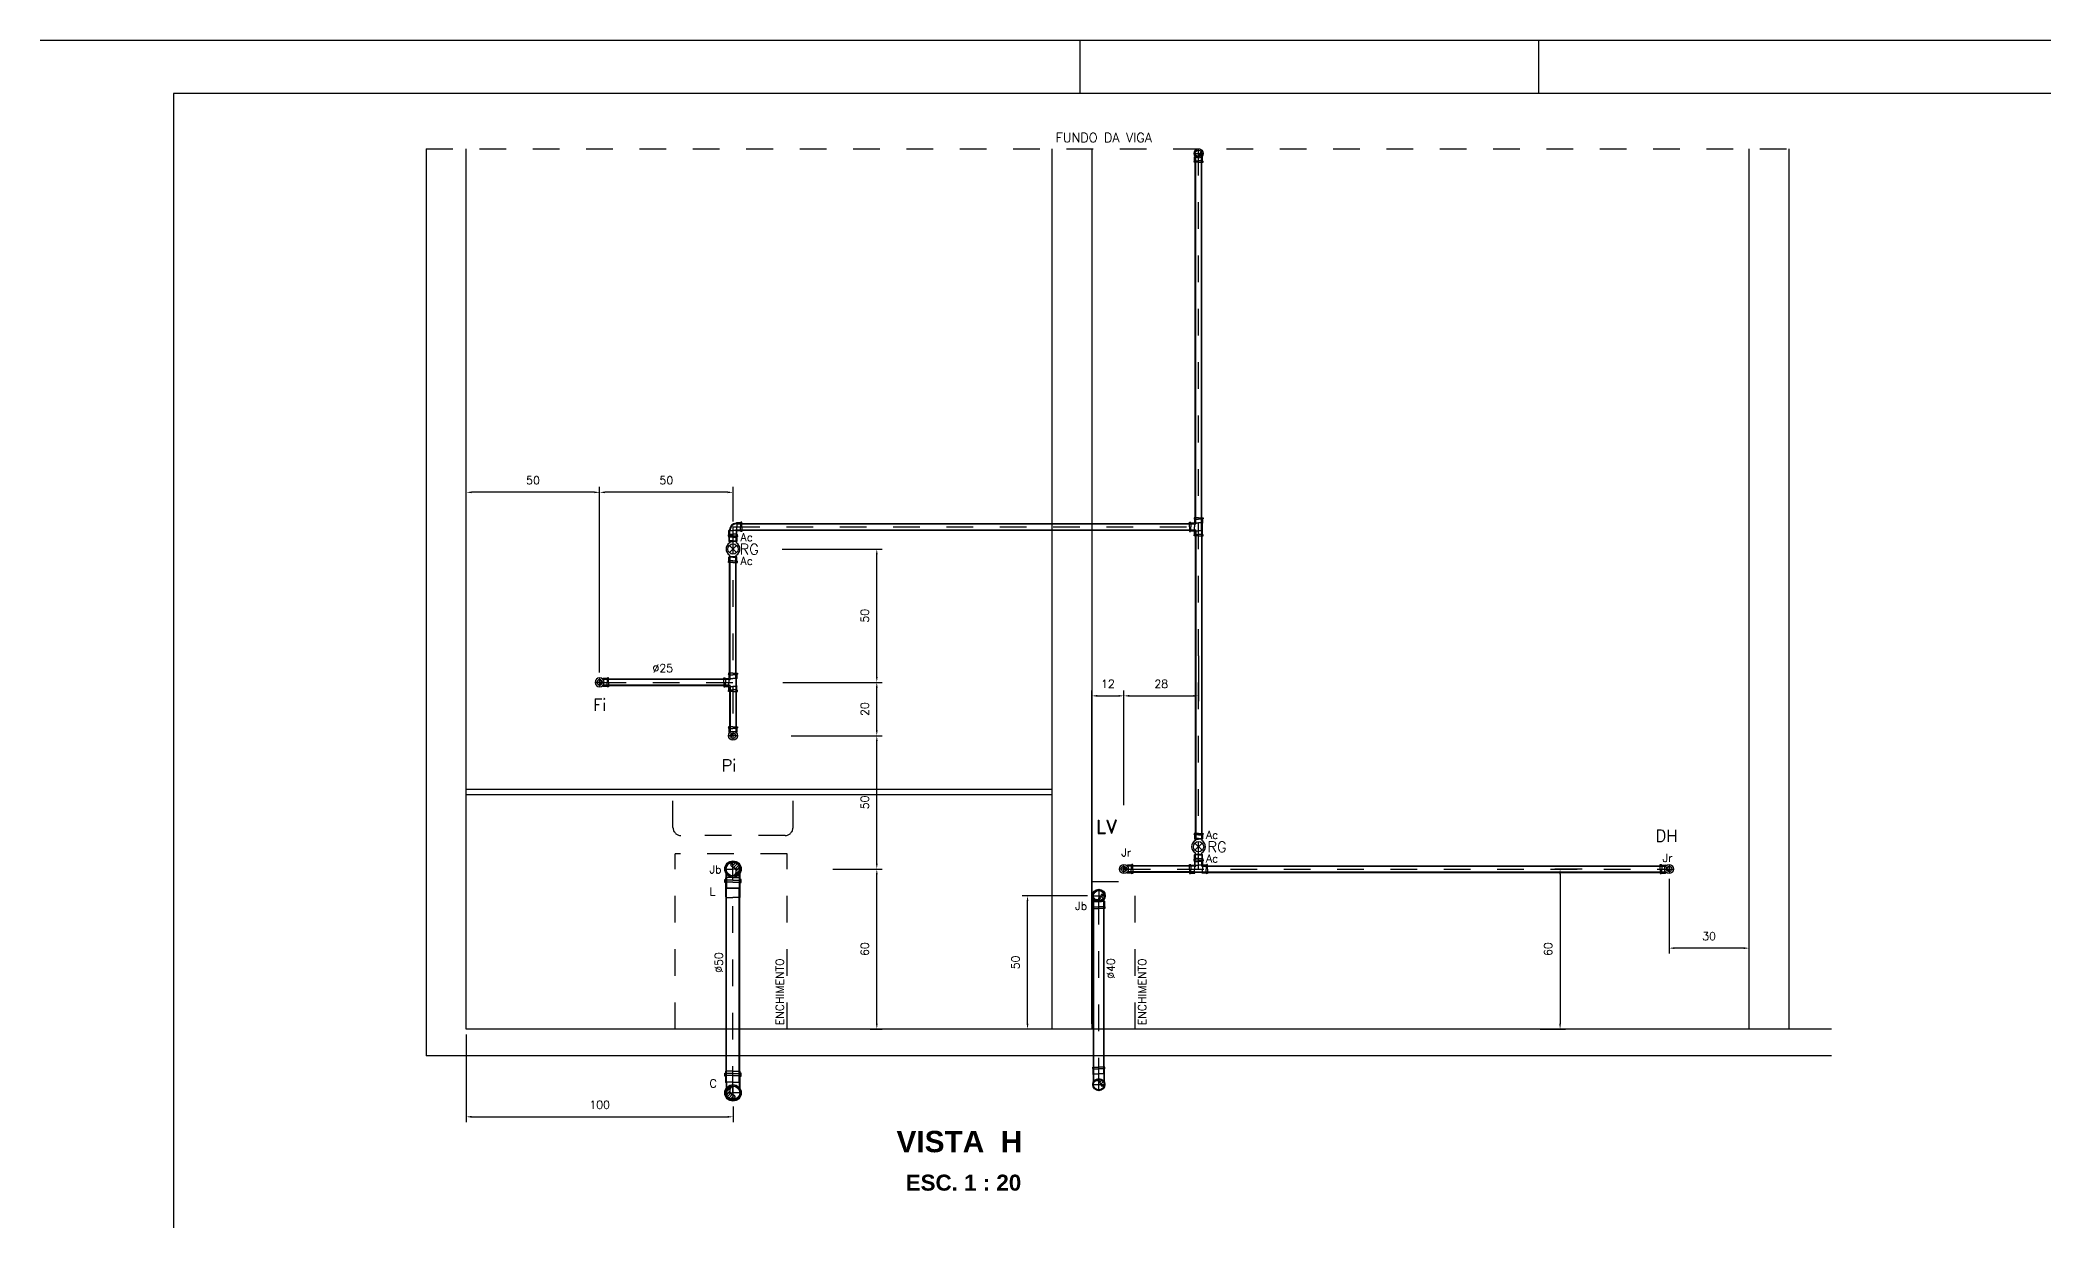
# Model space of a CAD drawing. Header units: millimetres. Extents: x -2485 to 3289, y -257 to 1952.
# Drawn here: x 33.24 to 40.75, y 22.59 to 27.02 of the extents above; entities that cross this region are included whole.
import ezdxf
from ezdxf.enums import TextEntityAlignment as Align

# ---------------------------------------------------------------- set-up
doc = ezdxf.new("R2010")
doc.units = ezdxf.units.MM
doc.header["$LTSCALE"] = 0.3
for name, pattern in [('CONTINUO', [0]), ('HID', [0.37, 0.07, -0.1, 0.03, -0.1, 0.07]), ('HIDDEN2', [0.1875, 0.125, -0.0625]), ('T-5CM', [0.1, 0.05, -0.05])]:
    doc.linetypes.add(name, pattern=pattern)
for name, color, linetype in [('AF', 4, 'Continuous'), ('detalhes esgoto', 1, 'HID'), ('PAREDE', 7, 'CONTINUO'), ('PROJEÇÃO', 11, 'HIDDEN2'), ('SAN', 11, 'Continuous'), ('TEX', 11, 'Continuous'), ('TEXTO', 3, 'Continuous'), ('TUB', 1, 'Continuous'), ('VISTAS', 1, 'Continuous')]:
    doc.layers.add(name, color=color, linetype=linetype)
doc.styles.add('ROMAND', font='romand')
doc.styles.add('ROMANS', font='romans.shx', dxfattribs={"height": 0.03})
doc.styles.add('SANSSERIFBOLD', font='sasb____.pfb')
doc.dimstyles.new('20', dxfattribs={"dimtxt": 0.03, "dimasz": 0.02, "dimexe": 0.02, "dimexo": 0.02, "dimgap": 0.03, "dimtad": 1, "dimdec": 3, "dimlfac": 100, "dimdsep": 46, "dimtxsty": 'ROMANS', "dimcen": 0.02, "dimclrd": 11, "dimclre": 11, "dimclrt": 3, "dimadec": 0, "dimazin": 0, "dimtfac": 3.333333, "dimtdec": 3, "dimtix": 1, "dimtmove": 2, "dimatfit": 3, "dimfxl": 0, "dimtolj": 1, "dimarcsym": 0})

# ---------------------------------------------------------------- blocks, each defined once
blk = doc.blocks.new('J90E50CBT')
at = {"layer": 'TUB'}
for p, q in [((0.0309, 0), (-0.031, 0)), ((0, 0.0309), (0, 0)), ((0, -0.031), (0, 0))]:
    blk.add_line(p, q, dxfattribs=at)
at = {"layer": 'TUB', "color": 7}
for p, q in [((-0.0247, 0), (-0.0253, 0.0006)), ((-0.0141, 0), (-0.0235, 0.0094)), ((-0.0067, 0.0032), (-0.0196, 0.0161)), ((-0.0019, 0.009), (-0.014, 0.0211)), ((0, 0.0177), (-0.0067, 0.0244)), ((0.0055, 0.0122), (0, 0.0177)), ((0.0252, 0.0031), (0.0031, 0.0252)), ((-0.016, -0.0087), (-0.0247, 0)), ((-0.0093, -0.0048), (-0.0141, 0))]:
    blk.add_line(p, q, dxfattribs=at)
at = {"layer": 'TUB', "color": 4}
for p, q in [((0.0178, 0.0253), (0.0695, 0.0253)), ((0.0287, 0.0253), (0.0178, 0.0253)), ((0.0198, 0.0237), (0.072, 0.0237)), ((0.0294, 0.0237), (0.0198, 0.0237)), ((0.0178, -0.0254), (0.0695, -0.0254)), ((0.0287, -0.0254), (0.0178, -0.0254)), ((0.0198, -0.0238), (0.072, -0.0238)), ((0.0294, -0.0238), (0.0198, -0.0238))]:
    blk.add_line(p, q, dxfattribs=at)
at = {"layer": 'TUB', "color": 3}
for p, q in [((0.072, 0.0243), (0.0695, 0.0253)), ((0.072, 0.0243), (0.072, 0.0237)), ((0.072, -0.0243), (0.0695, -0.0254)), ((0.072, -0.0243), (0.072, -0.0238))]:
    blk.add_line(p, q, dxfattribs=at)
at = {"layer": 'TUB', "color": 3, "linetype": 'Continuous'}
for q in [(0.072, 0.0237), (0.072, -0.0238)]:
    blk.add_line((0.072, 0), q, dxfattribs=at)
at = {"layer": 'TUB', "color": 4}
for radius in [0.0309, 0.027, 0.0254]:
    blk.add_circle((0, 0), radius, dxfattribs=at)
for centre, radius, start, end in [((0.0081, -0.0041), 0.0165, 350.37691, 165.49796), ((-0.0166, 0), 0.00874, 180, 270), ((-0.0166, 0), 0.00874, 270, 0)]:
    blk.add_arc(centre, radius, start, end, dxfattribs=at)
blk = doc.blocks.new('l50')
at = {"layer": 'TUB', "color": 4}
for p, q in [((-0.035, 0.02595), (-0.031875, 0.02695)), ((0.0229, 0.02535), (-0.035, 0.02535)), ((-0.031875, 0.02695), (0.0213, 0.02695)), ((0.0213, 0.02695), (0.0213, 0.03095)), ((0.0213, 0.03095), (0.0325, 0.03095)), ((0.0229, 0.02535), (0.0229, 0.02935)), ((0.0229, 0.02935), (0.0309, 0.02935)), ((0.0309, 0.02935), (0.0309, 0.02535)), ((0.0309, 0.02535), (0.04, 0.02535)), ((0.0325, 0.03095), (0.0325, 0.02695)), ((0.0325, 0.02695), (0.04, 0.02695)), ((0.0229, -0.02535), (-0.035, -0.02535)), ((-0.035, -0.02595), (-0.031875, -0.02695)), ((-0.031875, -0.02695), (0.0213, -0.02695)), ((0.0213, -0.02695), (0.0213, -0.03095)), ((0.0213, -0.03095), (0.0325, -0.03095)), ((0.0229, -0.02535), (0.0229, -0.02935)), ((0.0229, -0.02935), (0.0309, -0.02935)), ((0.0309, -0.02535), (0.04, -0.02535)), ((0.0309, -0.02935), (0.0309, -0.02535)), ((0.0325, -0.02695), (0.04, -0.02695)), ((0.0325, -0.03095), (0.0325, -0.02695))]:
    blk.add_line(p, q, dxfattribs=at)
at = {"layer": 'TUB', "color": 3}
for p, q in [((-0.035, 0.02595), (-0.035, 0)), ((-0.035, -0.02595), (-0.035, 0)), ((0, 0.02535), (0, 0)), ((0, -0.02535), (0, 0)), ((0.0229, 0), (0.0229, 0.02535)), ((0.0229, 0), (0.0229, -0.02535)), ((0.0309, 0), (0.0309, 0.02535)), ((0.0309, 0), (0.0309, -0.02535)), ((0.04, 0), (0.04, 0.02695)), ((0.04, 0), (0.04, -0.02695))]:
    blk.add_line(p, q, dxfattribs=at)
blk = doc.blocks.new('50')
at = {"layer": 'TEX', "color": 9, "style": 'ROMANS'}
blk.add_text('%%c50', height=0.03, dxfattribs=at).set_placement((0, 0))
blk = doc.blocks.new('*D186')
at = {"layer": 'TEX', "color": 11, "lineweight": -2}
for p, q in [((36.3772, 23.9115), (36.3973, 23.9115)), ((36.3773, 23.3315), (36.3773, 23.8915)), ((36.3519, 23.3115), (36.3973, 23.3115))]:
    blk.add_line(p, q, dxfattribs=at)
at = {"layer": 'TEX', "color": 11}
for points in [[(36.374, 23.8915), (36.3806, 23.8915), (36.3773, 23.9115)], [(36.374, 23.3315), (36.3806, 23.3315), (36.3773, 23.3115)]]:
    blk.add_solid(points, dxfattribs=at)
at = {"layer": 'TEX', "color": 3, "insert": (36.3323, 23.6115), "char_height": 0.03, "attachment_point": 5, "rotation": 90, "style": 'ROMANS'}
blk.add_mtext('\\A1;60', dxfattribs=at)
blk = doc.blocks.new('jr25-20')
at = {"layer": 'AF', "color": 1}
for p, q in [((0.017, 0), (-0.017, 0)), ((0, -0.017), (0, 0.017))]:
    blk.add_line(p, q, dxfattribs=at)
at = {"layer": 'AF', "color": 7}
for p, q in [((-0.0028, 0.0057), (0, 0.0085)), ((0, 0.0085), (0.0014, 0.0099)), ((0.0006, 0.0039), (0.0051, 0.0085)), ((0.0042, 0.0025), (0.0078, 0.0061)), ((0.0064, -0.0004), (0.0072, 0.0004)), ((0.0072, 0.0004), (0.0094, 0.0026)), ((0.0066, -0.0053), (0.0098, -0.0021))]:
    blk.add_line(p, q, dxfattribs=at)
at = {"layer": 'AF', "color": 3}
for p, q in [((0.0114, 0.0133), (0.0132, 0.015)), ((0.0142, 0.0108), (0.0131, 0.0108)), ((0.0277, 0.015), (0.0132, 0.015)), ((0.0142, 0.0125), (0.0142, 0.0108)), ((0.0142, 0.0125), (0.0332, 0.0125)), ((0.0277, 0.015), (0.0297, 0.017)), ((0.0277, 0.0125), (0.0277, 0)), ((0.0277, -0.0125), (0.0277, 0)), ((0.0332, 0.017), (0.0297, 0.017)), ((0.0332, 0.0125), (0.0332, 0.017)), ((0.0332, 0), (0.0332, 0.0125)), ((0.0332, 0), (0.0332, -0.0125)), ((0.0114, -0.0133), (0.0106, -0.0133)), ((0.0114, -0.0133), (0.0132, -0.015)), ((0.0142, -0.0108), (0.0131, -0.0108)), ((0.0277, -0.015), (0.0132, -0.015)), ((0.0142, -0.0125), (0.0142, -0.0108)), ((0.0142, -0.0125), (0.0332, -0.0125)), ((0.0277, -0.015), (0.0297, -0.017)), ((0.0332, -0.017), (0.0297, -0.017)), ((0.0332, -0.0125), (0.0332, -0.017))]:
    blk.add_line(p, q, dxfattribs=at)
for radius in [0.017, 0.01]:
    blk.add_circle((0, 0), radius, dxfattribs=at)
at = {"layer": 'AF', "color": 7}
for centre, radius, start, end in [((0, 0.007), 0.00302, 90, 270), ((-0.0001, -0.0031), 0.00709, 294.0244, 88.86229)]:
    blk.add_arc(centre, radius, start, end, dxfattribs=at)
blk = doc.blocks.new('A$C7CD673E2')
at = {"layer": 'TUB', "color": 4}
for p, q in [((0.02, 0.0563), (0, 0.0563)), ((0.02, 0.0056), (0, 0.0056)), ((0.0206, 0.0547), (0.0021, 0.0547)), ((0.0206, 0.0072), (0.0021, 0.0072)), ((0.02, 0.0563), (0.0216, 0.0579)), ((0.02, 0.0056), (0.0216, 0.004)), ((0.0206, 0.0547), (0.0222, 0.0563)), ((0.0206, 0.0072), (0.0222, 0.0056)), ((0.0216, 0.0579), (0.0455, 0.0579)), ((0.0216, 0.004), (0.0455, 0.004)), ((0.0222, 0.0563), (0.0471, 0.0563)), ((0.0222, 0.0056), (0.0471, 0.0056)), ((0.0455, 0.0619), (0.0567, 0.0619)), ((0.0455, 0.0579), (0.0455, 0.0619)), ((0.0455, 0.004), (0.0455, 0)), ((0.0471, 0.0603), (0.0551, 0.0603)), ((0.0471, 0.0563), (0.0471, 0.0603)), ((0.0471, 0.0056), (0.0471, 0.0016)), ((0.0471, 0.0016), (0.0551, 0.0016)), ((0.0551, 0.0603), (0.0551, 0.0563)), ((0.0551, 0.0563), (0.0642, 0.0563)), ((0.0551, 0.0016), (0.0551, 0.0056)), ((0.0551, 0.0056), (0.0642, 0.0056)), ((0.0567, 0.0619), (0.0567, 0.0579)), ((0.0567, 0.0579), (0.0642, 0.0579)), ((0.0567, 0.004), (0.0642, 0.004)), ((0.0567, 0), (0.0567, 0.004)), ((0.0455, 0), (0.0567, 0))]:
    blk.add_line(p, q, dxfattribs=at)
at = {"layer": 'TUB', "color": 3}
for p, q in [((0.0222, 0.0309), (0.0222, 0.0563)), ((0.0222, 0.0309), (0.0222, 0.0056)), ((0.0471, 0.0309), (0.0471, 0.0563)), ((0.0471, 0.0309), (0.0471, 0.0056)), ((0.0551, 0.0309), (0.0551, 0.0563)), ((0.0551, 0.0309), (0.0551, 0.0056)), ((0.0642, 0.0309), (0.0642, 0.0579)), ((0.0642, 0.0309), (0.0642, 0.004))]:
    blk.add_line(p, q, dxfattribs=at)
blk = doc.blocks.new('j90e40cb-t')
at = {"layer": 'TUB', "color": 1, "linetype": 'Continuous'}
for p, q in [((-0.0227, 0), (0.0227, 0)), ((0, -0.0227), (0, 0.0227))]:
    blk.add_line(p, q, dxfattribs=at)
at = {"layer": 'TUB', "color": 7}
for p, q in [((-0.0057, 0.0111), (0.003, 0.0198)), ((0.0011, 0.0074), (0.0107, 0.0169)), ((0.0088, 0.0044), (0.0162, 0.0118)), ((0.0133, -0.0017), (0.0195, 0.0045)), ((0.0133, -0.0123), (0.0188, -0.0068))]:
    blk.add_line(p, q, dxfattribs=at)
at = {"layer": 'TUB', "color": 4}
for p, q in [((0.02, 0.0206), (0.0127, 0.0206)), ((0.02, 0.0194), (0.0145, 0.0194)), ((0.02, 0.0206), (0.0208, 0.0212)), ((0.022, 0.0194), (0.02, 0.0194)), ((0.0208, 0.0212), (0.041, 0.0212)), ((0.022, 0.02), (0.022, 0.0194)), ((0.022, 0.02), (0.048, 0.02)), ((0.041, 0.0212), (0.0418, 0.0224)), ((0.0418, 0.0224), (0.048, 0.0224)), ((0.02, -0.0206), (0.0127, -0.0206)), ((0.02, -0.0194), (0.0145, -0.0194)), ((0.022, -0.0194), (0.02, -0.0194)), ((0.02, -0.0206), (0.0208, -0.0212)), ((0.0208, -0.0212), (0.041, -0.0212)), ((0.022, -0.02), (0.022, -0.0194)), ((0.022, -0.02), (0.048, -0.02)), ((0.041, -0.0212), (0.0418, -0.0224)), ((0.0418, -0.0224), (0.048, -0.0224))]:
    blk.add_line(p, q, dxfattribs=at)
at = {"layer": 'TUB', "color": 3}
for p, q in [((0.022, 0.0194), (0.022, 0.0101)), ((0.041, 0.02), (0.041, 0)), ((0.041, -0.02), (0.041, 0)), ((0.048, 0.0224), (0.048, 0)), ((0.048, -0.0224), (0.048, 0)), ((0.022, -0.0194), (0.022, -0.0101))]:
    blk.add_line(p, q, dxfattribs=at)
at = {"layer": 'TUB', "color": 4}
for radius in [0.0242, 0.0227, 0.02]:
    blk.add_circle((0, 0), radius, dxfattribs=at)
for centre, radius, start, end in [((0, 0.0137), 0.0063, 90, 270), ((0, -0.0069), 0.0143, 311.81503, 90.10957)]:
    blk.add_arc(centre, radius, start, end, dxfattribs=at)
blk = doc.blocks.new('ADC25')
at = {"layer": 'AF', "color": 3}
for p, q in [((0.0011, 0.015), (0, 0.0139)), ((0, 0.0139), (0, 0)), ((0.0022, 0.0125), (0, 0.0104)), ((0, -0.0139), (0, 0)), ((0.0156, 0.015), (0.0011, 0.015)), ((0.0022, 0.0125), (0.0212, 0.0125)), ((0.0022, 0), (0.0022, 0.0125)), ((0.0156, 0.015), (0.0177, 0.017)), ((0.0156, 0), (0.0156, 0.0125)), ((0.0212, 0.017), (0.0177, 0.017)), ((0.0212, 0.0125), (0.0212, 0.017)), ((0.0212, 0), (0.0212, 0.0125)), ((0.0212, 0), (0.0212, -0.0125)), ((0.0022, -0.0125), (0, -0.0103)), ((0.0011, -0.015), (0, -0.0139)), ((0.0156, -0.015), (0.0011, -0.015)), ((0.0022, 0), (0.0022, -0.0125)), ((0.0022, -0.0125), (0.0212, -0.0125)), ((0.0156, 0), (0.0156, -0.0125)), ((0.0156, -0.015), (0.0177, -0.017)), ((0.0212, -0.017), (0.0177, -0.017)), ((0.0212, -0.0125), (0.0212, -0.017))]:
    blk.add_line(p, q, dxfattribs=at)
blk = doc.blocks.new('RG-25')
at = {"layer": 'AF', "color": 4}
for p, q in [((-0.0288, 0.0109), (-0.0277, 0.0109)), ((-0.0288, 0), (-0.0288, 0.0109)), ((-0.0288, 0), (-0.0288, -0.0109)), ((-0.0277, 0.0119), (-0.0277, 0.0109)), ((-0.0277, 0.0119), (-0.0231, 0.0119)), ((0.0136, -0.0136), (-0.0136, 0.0136)), ((-0.0136, -0.0136), (0.0136, 0.0136)), ((0.0277, 0.0119), (0.0231, 0.0119)), ((0.0277, 0.0119), (0.0277, 0.0109)), ((0.0289, 0.0109), (0.0277, 0.0109)), ((0.0289, 0), (0.0289, 0.0109)), ((0.0289, 0), (0.0289, -0.0109)), ((-0.0288, -0.0109), (-0.0277, -0.0109)), ((-0.0277, -0.0119), (-0.0277, -0.0109)), ((-0.0277, -0.0119), (-0.0231, -0.0119)), ((0.0277, -0.0119), (0.0231, -0.0119)), ((0.0289, -0.0109), (0.0277, -0.0109)), ((0.0277, -0.0119), (0.0277, -0.0109))]:
    blk.add_line(p, q, dxfattribs=at)
blk.add_circle((0, 0), 0.0192, dxfattribs=at)
for start, end in [(90, 152.77607), (27.22393, 90), (207.22393, 270), (270, 332.77607)]:
    blk.add_arc((0, 0), 0.026, start, end, dxfattribs=at)
blk = doc.blocks.new('j90a25')
at = {"layer": 'AF', "color": 3}
for p, q in [((0.0114, 0.0133), (0.0132, 0.015)), ((0.0142, 0.0108), (0.0125, 0.0108)), ((0.0277, 0.015), (0.0132, 0.015)), ((0.0142, 0.0125), (0.0332, 0.0125)), ((0.0142, 0.0125), (0.0142, 0.0108)), ((0.0142, 0.0108), (0.0142, 0)), ((0.0142, -0.0108), (0.0142, 0)), ((0.0277, 0.015), (0.0297, 0.017)), ((0.0277, 0.0125), (0.0277, 0)), ((0.0277, -0.0125), (0.0277, 0)), ((0.0332, 0.017), (0.0297, 0.017)), ((0.0332, 0.0125), (0.0332, 0.017)), ((0.0332, 0), (0.0332, 0.0125)), ((0.0332, 0), (0.0332, -0.0125)), ((-0.015, -0.0277), (-0.017, -0.0297)), ((-0.017, -0.0332), (-0.017, -0.0297)), ((-0.0125, -0.0332), (-0.017, -0.0332)), ((-0.0133, -0.0114), (-0.015, -0.0132)), ((-0.015, -0.0277), (-0.015, -0.0132)), ((-0.0125, -0.0142), (-0.0125, -0.0332)), ((-0.0125, -0.0142), (-0.0108, -0.0142)), ((-0.0125, -0.0277), (0, -0.0277)), ((0, -0.0332), (-0.0125, -0.0332)), ((-0.0108, -0.0142), (-0.0108, -0.0125)), ((-0.0108, -0.0142), (0, -0.0142)), ((0.0108, -0.0142), (0, -0.0142)), ((0.0125, -0.0277), (0, -0.0277)), ((0, -0.0332), (0.0125, -0.0332)), ((0.0142, -0.0108), (0.0108, -0.0108)), ((0.0108, -0.0142), (0.0108, -0.0108)), ((0.0125, -0.0142), (0.0108, -0.0142)), ((0.0125, -0.0142), (0.0125, -0.0332)), ((0.0125, -0.0332), (0.017, -0.0332)), ((0.0142, -0.0125), (0.0142, -0.0108)), ((0.0142, -0.0125), (0.0332, -0.0125)), ((0.0277, -0.015), (0.015, -0.015)), ((0.015, -0.0277), (0.015, -0.015)), ((0.015, -0.0277), (0.017, -0.0297)), ((0.017, -0.0332), (0.017, -0.0297)), ((0.0277, -0.015), (0.0297, -0.017)), ((0.0332, -0.017), (0.0297, -0.017)), ((0.0332, -0.0125), (0.0332, -0.017))]:
    blk.add_line(p, q, dxfattribs=at)
at = {"layer": 'AF', "color": 3, "const_width": 0.0005}
blk.add_lwpolyline([(0.0332, 0.017), (0.0332, 0.017), (0.0332, 0.017), (0.0332, 0.017)], dxfattribs=at)
blk.add_lwpolyline([(0.0332, 0.017), (0.0332, 0.017), (0.0332, 0.017), (0.0332, 0.017)], dxfattribs=at)
at = {"layer": 'AF', "color": 3}
for radius, start, end in [(0.0258, 92.33593, 177.66407), (0.0233, 90, 180)]:
    blk.add_arc((0.0125, -0.0125), radius, start, end, dxfattribs=at)
blk = doc.blocks.new('t25')
at = {"layer": 'AF', "color": 3}
for p, q in [((-0.0125, 0.034), (-0.017, 0.034)), ((-0.017, 0.034), (-0.017, 0.0305)), ((-0.015, 0.0285), (-0.017, 0.0305)), ((-0.015, 0.0285), (-0.015, 0.014)), ((-0.0133, 0.0122), (-0.015, 0.014)), ((-0.0133, -0.0122), (-0.0133, 0.0122)), ((-0.0125, 0.015), (-0.0125, 0.034)), ((0, 0.034), (-0.0125, 0.034)), ((-0.0125, 0.0285), (0, 0.0285)), ((-0.0125, 0.015), (0, 0.015)), ((-0.0125, 0.015), (-0.0108, 0.015)), ((-0.0108, 0.015), (-0.0108, -0.015)), ((0, 0.034), (0.0125, 0.034)), ((0.0125, 0.0285), (0, 0.0285)), ((0.0125, 0.015), (0, 0.015)), ((0.0108, 0.015), (0.0108, 0.0108)), ((0.015, 0.0108), (0.0108, 0.0108)), ((0.0125, 0.034), (0.017, 0.034)), ((0.0125, 0.015), (0.0125, 0.034)), ((0.015, 0.0285), (0.017, 0.0305)), ((0.015, 0.0285), (0.015, 0.015)), ((0.0285, 0.015), (0.015, 0.015)), ((0.015, 0.0125), (0.034, 0.0125)), ((0.015, 0.0125), (0.015, 0)), ((0.017, 0.034), (0.017, 0.0305)), ((0.0285, 0.015), (0.0305, 0.017)), ((0.0285, 0.0125), (0.0285, 0)), ((0.034, 0.017), (0.0305, 0.017)), ((0.034, 0.0125), (0.034, 0.017)), ((0.034, 0), (0.034, 0.0125)), ((-0.015, -0.0285), (-0.017, -0.0305)), ((-0.017, -0.034), (-0.017, -0.0305)), ((-0.0125, -0.034), (-0.017, -0.034)), ((-0.0133, -0.0122), (-0.015, -0.014)), ((-0.015, -0.0285), (-0.015, -0.014)), ((-0.0125, -0.015), (-0.0108, -0.015)), ((-0.0125, -0.015), (0, -0.015)), ((-0.0125, -0.015), (-0.0125, -0.034)), ((-0.0125, -0.0285), (0, -0.0285)), ((0, -0.034), (-0.0125, -0.034)), ((0.0125, -0.015), (0, -0.015)), ((0.0125, -0.0285), (0, -0.0285)), ((0, -0.034), (0.0125, -0.034)), ((0.0108, -0.015), (0.0108, -0.0108)), ((0.015, -0.0108), (0.0108, -0.0108)), ((0.0125, -0.015), (0.0125, -0.034)), ((0.0125, -0.034), (0.017, -0.034)), ((0.015, -0.0125), (0.015, 0)), ((0.015, -0.0125), (0.034, -0.0125)), ((0.0285, -0.015), (0.015, -0.015)), ((0.015, -0.0285), (0.015, -0.015)), ((0.015, -0.0285), (0.017, -0.0305)), ((0.017, -0.034), (0.017, -0.0305)), ((0.0285, -0.0125), (0.0285, 0)), ((0.0285, -0.015), (0.0305, -0.017)), ((0.034, -0.017), (0.0305, -0.017)), ((0.034, 0), (0.034, -0.0125)), ((0.034, -0.0125), (0.034, -0.017))]:
    blk.add_line(p, q, dxfattribs=at)
blk = doc.blocks.new('25AT')
at = {"layer": 'AF', "color": 1}
for p, q in [((0.017, 0), (-0.017, 0)), ((0, -0.017), (0, 0.017))]:
    blk.add_line(p, q, dxfattribs=at)
at = {"layer": 'AF', "color": 7}
for p, q in [((-0.0034, 0.0072), (0, 0.0106)), ((0, 0.0106), (0.0018, 0.0124)), ((0.0007, 0.0049), (0.0064, 0.0106)), ((0.0053, 0.0031), (0.0097, 0.0076)), ((0.008, -0.0005), (0.009, 0.0005)), ((0.009, 0.0005), (0.0117, 0.0032)), ((0.0083, -0.0066), (0.0122, -0.0026))]:
    blk.add_line(p, q, dxfattribs=at)
at = {"layer": 'AF', "color": 3}
for radius in [0.017, 0.0125]:
    blk.add_circle((0, 0), radius, dxfattribs=at)
at = {"layer": 'AF', "color": 7}
for centre, radius, start, end in [((0, 0.0087), 0.00378, 90, 270), ((-0.0002, -0.0039), 0.00887, 294.0244, 88.86229)]:
    blk.add_arc(centre, radius, start, end, dxfattribs=at)
blk = doc.blocks.new('J90A25T')
at = {"layer": 'AF', "color": 3}
for p, q in [((0.0114, 0.0133), (0.0106, 0.0133)), ((0.0114, 0.0133), (0.0132, 0.015)), ((0.0142, 0.0108), (0.0131, 0.0108)), ((0.0277, 0.015), (0.0132, 0.015)), ((0.0142, 0.0125), (0.0142, 0.0108)), ((0.0142, 0.0125), (0.0332, 0.0125)), ((0.0277, 0.015), (0.0297, 0.017)), ((0.0277, 0.0125), (0.0277, 0)), ((0.0277, -0.0125), (0.0277, 0)), ((0.0332, 0.017), (0.0297, 0.017)), ((0.0332, 0.0125), (0.0332, 0.017)), ((0.0332, 0), (0.0332, 0.0125)), ((0.0332, 0), (0.0332, -0.0125)), ((0.0114, -0.0133), (0.0106, -0.0133)), ((0.0114, -0.0133), (0.0132, -0.015)), ((0.0142, -0.0108), (0.0131, -0.0108)), ((0.0277, -0.015), (0.0132, -0.015)), ((0.0142, -0.0125), (0.0142, -0.0108)), ((0.0142, -0.0125), (0.0332, -0.0125)), ((0.0277, -0.015), (0.0297, -0.017)), ((0.0332, -0.017), (0.0297, -0.017)), ((0.0332, -0.0125), (0.0332, -0.017))]:
    blk.add_line(p, q, dxfattribs=at)
at = {"layer": 'AF'}
blk.add_blockref('25AT', (0, 0), dxfattribs=at)
blk = doc.blocks.new('PEÇA')
at = {"layer": 'TEX', "color": 9, "style": 'ROMAND'}
blk.add_attdef('LV', (-0.0275, -0.0182), '', height=0.045, dxfattribs=at)
blk = doc.blocks.new('VI')
at = {"layer": 'TEX', "color": 9, "linetype": 'Continuous', "style": 'SANSSERIFBOLD'}
blk.add_text('VISTA', height=0.08, dxfattribs=at).set_placement((-0.0701, 0.0285), align=Align.CENTER)
at = {"layer": 'TEX', "color": 3, "linetype": 'Continuous', "style": 'SANSSERIFBOLD'}
blk.add_text('ESC. 1 : 20', height=0.06, dxfattribs=at).set_placement((0.0164, -0.1155), align=Align.CENTER)
at = {"layer": 'TEXTO', "color": 9, "style": 'SANSSERIFBOLD'}
blk.add_attdef('A', (0.1564, 0.0282), '', height=0.08, dxfattribs=at)
blk = doc.blocks.new('25')
at = {"layer": 'TEX', "color": 9, "style": 'ROMANS'}
blk.add_text('%%c25', height=0.03, dxfattribs=at).set_placement((0, 0))
blk = doc.blocks.new('*D223')
at = {"layer": 'TEX', "color": 11, "lineweight": -2}
for p, q in [((36.056, 24.4115), (36.3973, 24.4115)), ((36.3773, 23.9315), (36.3773, 24.3915)), ((36.2119, 23.9115), (36.3973, 23.9115))]:
    blk.add_line(p, q, dxfattribs=at)
at = {"layer": 'TEX', "color": 11}
for points in [[(36.374, 24.3915), (36.3806, 24.3915), (36.3773, 24.4115)], [(36.374, 23.9315), (36.3806, 23.9315), (36.3773, 23.9115)]]:
    blk.add_solid(points, dxfattribs=at)
at = {"layer": 'TEX', "color": 3, "insert": (36.3323, 24.1615), "char_height": 0.03, "attachment_point": 5, "rotation": 90, "style": 'ROMANS'}
blk.add_mtext('\\A1;50', dxfattribs=at)
blk = doc.blocks.new('*D224')
at = {"layer": 'TEX', "color": 11, "lineweight": -2}
for p, q in [((36.025, 24.6115), (36.3973, 24.6115)), ((36.3773, 24.4315), (36.3773, 24.5915)), ((36.1523, 24.4115), (36.3973, 24.4115))]:
    blk.add_line(p, q, dxfattribs=at)
at = {"layer": 'TEX', "color": 11}
for points in [[(36.374, 24.5915), (36.3806, 24.5915), (36.3773, 24.6115)], [(36.374, 24.4315), (36.3806, 24.4315), (36.3773, 24.4115)]]:
    blk.add_solid(points, dxfattribs=at)
at = {"layer": 'TEX', "color": 3, "insert": (36.3323, 24.5115), "char_height": 0.03, "attachment_point": 5, "rotation": 90, "style": 'ROMANS'}
blk.add_mtext('\\A1;20', dxfattribs=at)
blk = doc.blocks.new('*D225')
at = {"layer": 'TEX', "color": 11, "lineweight": -2}
for p, q in [((36.0227, 25.1115), (36.3973, 25.1115)), ((36.3773, 24.6315), (36.3773, 25.0915))]:
    blk.add_line(p, q, dxfattribs=at)
at = {"layer": 'TEX', "color": 11}
for points in [[(36.374, 25.0915), (36.3806, 25.0915), (36.3773, 25.1115)], [(36.374, 24.6315), (36.3806, 24.6315), (36.3773, 24.6115)]]:
    blk.add_solid(points, dxfattribs=at)
at = {"layer": 'TEX', "color": 3, "insert": (36.3323, 24.8615), "char_height": 0.03, "attachment_point": 5, "rotation": 90, "style": 'ROMANS'}
blk.add_mtext('\\A1;50', dxfattribs=at)
blk = doc.blocks.new('*D226')
at = {"layer": 'TEX', "color": 11, "lineweight": -2}
for p, q in [((34.8382, 23.2915), (34.8382, 22.9629)), ((35.8382, 23.0217), (35.8382, 22.9629)), ((34.8582, 22.9829), (35.8182, 22.9829))]:
    blk.add_line(p, q, dxfattribs=at)
at = {"layer": 'TEX', "color": 11}
for points in [[(34.8582, 22.9862), (34.8582, 22.9795), (34.8382, 22.9829)], [(35.8182, 22.9862), (35.8182, 22.9795), (35.8382, 22.9829)]]:
    blk.add_solid(points, dxfattribs=at)
at = {"layer": 'TEX', "color": 3, "insert": (35.3382, 23.0279), "char_height": 0.03, "attachment_point": 5, "style": 'ROMANS'}
blk.add_mtext('\\A1;100', dxfattribs=at)
blk = doc.blocks.new('*D227')
at = {"layer": 'TEX', "color": 11, "lineweight": -2}
for p, q in [((39.3482, 23.8745), (39.3482, 23.5952)), ((39.6282, 23.6152), (39.3682, 23.6152)), ((39.6482, 23.3315), (39.6482, 23.6352))]:
    blk.add_line(p, q, dxfattribs=at)
at = {"layer": 'TEX', "color": 11}
for points in [[(39.3682, 23.6185), (39.3682, 23.6119), (39.3482, 23.6152)], [(39.6282, 23.6185), (39.6282, 23.6119), (39.6482, 23.6152)]]:
    blk.add_solid(points, dxfattribs=at)
at = {"layer": 'TEX', "color": 3, "insert": (39.4982, 23.6602), "char_height": 0.03, "attachment_point": 5, "style": 'ROMANS'}
blk.add_mtext('\\A1;30', dxfattribs=at)
blk = doc.blocks.new('*D228')
at = {"layer": 'TEX', "color": 11, "lineweight": -2}
for p, q in [((37.1839, 23.3315), (37.1839, 24.5811)), ((37.3039, 24.1516), (37.3039, 24.5811)), ((37.2039, 24.5611), (37.2839, 24.5611))]:
    blk.add_line(p, q, dxfattribs=at)
at = {"layer": 'TEX', "color": 11}
for points in [[(37.2039, 24.5644), (37.2039, 24.5577), (37.1839, 24.5611)], [(37.2839, 24.5644), (37.2839, 24.5577), (37.3039, 24.5611)]]:
    blk.add_solid(points, dxfattribs=at)
at = {"layer": 'TEX', "color": 3, "insert": (37.2439, 24.6061), "char_height": 0.03, "attachment_point": 5, "style": 'ROMANS'}
blk.add_mtext('\\A1;12', dxfattribs=at)
blk = doc.blocks.new('*D229')
at = {"layer": 'TEX', "color": 11, "lineweight": -2}
for p, q in [((37.5839, 24.7114), (37.5839, 24.5411)), ((37.3239, 24.5611), (37.5639, 24.5611))]:
    blk.add_line(p, q, dxfattribs=at)
at = {"layer": 'TEX', "color": 11}
for points in [[(37.3239, 24.5644), (37.3239, 24.5577), (37.3039, 24.5611)], [(37.5639, 24.5644), (37.5639, 24.5577), (37.5839, 24.5611)]]:
    blk.add_solid(points, dxfattribs=at)
at = {"layer": 'TEX', "color": 3, "insert": (37.4439, 24.6061), "char_height": 0.03, "attachment_point": 5, "style": 'ROMANS'}
blk.add_mtext('\\A1;28', dxfattribs=at)
blk = doc.blocks.new('*D230')
at = {"layer": 'TEX', "color": 11, "lineweight": -2}
for p, q in [((39.0227, 23.9115), (38.9193, 23.9115)), ((38.9393, 23.8915), (38.9393, 23.3315)), ((38.8653, 23.3115), (38.9593, 23.3115))]:
    blk.add_line(p, q, dxfattribs=at)
at = {"layer": 'TEX', "color": 11}
for points in [[(38.936, 23.8915), (38.9426, 23.8915), (38.9393, 23.9115)], [(38.936, 23.3315), (38.9426, 23.3315), (38.9393, 23.3115)]]:
    blk.add_solid(points, dxfattribs=at)
at = {"layer": 'TEX', "color": 3, "insert": (38.8943, 23.6115), "char_height": 0.03, "attachment_point": 5, "rotation": 90, "style": 'ROMANS'}
blk.add_mtext('\\A1;60', dxfattribs=at)
blk = doc.blocks.new('*D247')
at = {"layer": 'TEX', "color": 11, "lineweight": -2}
for p, q in [((35.3382, 24.6485), (35.3382, 25.3442)), ((35.8182, 25.3242), (35.3582, 25.3242)), ((35.8382, 25.2147), (35.8382, 25.3442))]:
    blk.add_line(p, q, dxfattribs=at)
at = {"layer": 'TEX', "color": 11}
for points in [[(35.3582, 25.3275), (35.3582, 25.3208), (35.3382, 25.3242)], [(35.8182, 25.3275), (35.8182, 25.3208), (35.8382, 25.3242)]]:
    blk.add_solid(points, dxfattribs=at)
at = {"layer": 'TEX', "color": 3, "insert": (35.5882, 25.3692), "char_height": 0.03, "attachment_point": 5, "style": 'ROMANS'}
blk.add_mtext('\\A1;50', dxfattribs=at)
blk = doc.blocks.new('*D248')
at = {"layer": 'TEX', "color": 11, "lineweight": -2}
for p, q in [((34.8382, 25.2476), (34.8382, 25.3442)), ((35.3182, 25.3242), (34.8582, 25.3242)), ((35.3382, 24.6485), (35.3382, 25.3442))]:
    blk.add_line(p, q, dxfattribs=at)
at = {"layer": 'TEX', "color": 11}
for points in [[(34.8582, 25.3275), (34.8582, 25.3208), (34.8382, 25.3242)], [(35.3182, 25.3275), (35.3182, 25.3208), (35.3382, 25.3242)]]:
    blk.add_solid(points, dxfattribs=at)
at = {"layer": 'TEX', "color": 3, "insert": (35.0882, 25.3692), "char_height": 0.03, "attachment_point": 5, "style": 'ROMANS'}
blk.add_mtext('\\A1;50', dxfattribs=at)
blk = doc.blocks.new('*D249')
at = {"layer": 'TEX', "color": 11, "lineweight": -2}
for p, q in [((37.1671, 23.8115), (36.9225, 23.8115)), ((36.9425, 23.3315), (36.9425, 23.7915)), ((37.0139, 23.3115), (36.9225, 23.3115))]:
    blk.add_line(p, q, dxfattribs=at)
at = {"layer": 'TEX', "color": 11}
for points in [[(36.9392, 23.7915), (36.9459, 23.7915), (36.9425, 23.8115)], [(36.9392, 23.3315), (36.9459, 23.3315), (36.9425, 23.3115)]]:
    blk.add_solid(points, dxfattribs=at)
at = {"layer": 'TEX', "color": 3, "insert": (36.8975, 23.5615), "char_height": 0.03, "attachment_point": 5, "rotation": 90, "style": 'ROMANS'}
blk.add_mtext('\\A1;50', dxfattribs=at)

msp = doc.modelspace()

# ---------------------------------------------------------------- linework, layer by layer
at = {"color": 4, "linetype": 'Continuous'}
msp.add_line((33.24, 27.019655), (49.86, 27.019655), dxfattribs=at)
at = {"color": 5, "linetype": 'Continuous'}
for p, q in [((37.14, 26.819655), (37.14, 27.019655)), ((38.86, 26.819655), (38.86, 27.019655))]:
    msp.add_line(p, q, dxfattribs=at)
at = {"color": 12, "linetype": 'Continuous'}
for p, q in [((49.66, 26.819655), (33.74, 26.819655)), ((33.74, 26.819655), (33.74, 15.539655))]:
    msp.add_line(p, q, dxfattribs=at)
at = {"layer": 'AF', "color": 3}
for p, q in [((37.571395, 25.209747), (37.571395, 26.580347)), ((37.573095, 25.209747), (37.573095, 26.580347)), ((37.594695, 25.209747), (37.594695, 26.580347)), ((37.596395, 25.209747), (37.596395, 26.580347)), ((35.852359, 25.207247), (37.568895, 25.207247)), ((35.852359, 25.205547), (37.568895, 25.205547)), ((35.852359, 25.183947), (37.568895, 25.183947)), ((35.852359, 25.182247), (37.568895, 25.182247)), ((37.571395, 25.179747), (37.571395, 24.026547)), ((37.573095, 25.179747), (37.573095, 24.026547)), ((37.594695, 25.179747), (37.594695, 24.026547)), ((37.596395, 25.179747), (37.596395, 24.026547)), ((35.825659, 24.626547), (35.825659, 25.080547)), ((35.827359, 24.626547), (35.827359, 25.080547)), ((35.848959, 24.626547), (35.848959, 25.080547)), ((35.850659, 24.626547), (35.850659, 25.080547)), ((35.823159, 24.624047), (35.352359, 24.624047)), ((35.823159, 24.622347), (35.352359, 24.622347)), ((35.823159, 24.600747), (35.352359, 24.600747)), ((35.823159, 24.599047), (35.352359, 24.599047)), ((35.825659, 24.596547), (35.825659, 24.425747)), ((35.827359, 24.596547), (35.827359, 24.425747)), ((35.848959, 24.596547), (35.848959, 24.425747)), ((35.850659, 24.596547), (35.850659, 24.425747)), ((37.568895, 23.924047), (37.318095, 23.924047)), ((37.568895, 23.922347), (37.318095, 23.922347)), ((37.568895, 23.900747), (37.318095, 23.900747)), ((37.568895, 23.899047), (37.318095, 23.899047)), ((37.598895, 23.924047), (39.333959, 23.924047)), ((37.598895, 23.922347), (39.333959, 23.922347)), ((37.598895, 23.900747), (39.333959, 23.900747)), ((37.598895, 23.899047), (39.333959, 23.899047))]:
    msp.add_line(p, q, dxfattribs=at)
at = {"layer": 'AF', "color": 1, "linetype": 'HID'}
for p, q in [((37.583895, 23.911547), (37.583895, 26.594547)), ((35.838159, 25.194747), (37.583895, 25.194747)), ((35.338159, 24.611547), (35.838159, 24.611547)), ((37.303895, 23.911547), (39.348159, 23.911547))]:
    msp.add_line(p, q, dxfattribs=at)
at = {"layer": 'PAREDE'}
for p, q in [((34.688159, 26.611547), (34.688159, 23.211547)), ((34.838159, 23.311547), (34.838159, 26.611547)), ((37.033895, 26.611547), (37.033895, 23.311547)), ((37.183895, 26.611547), (37.183895, 23.311547)), ((39.648159, 23.311547), (39.648159, 26.611547)), ((39.798159, 23.311547), (39.798159, 26.611547)), ((39.957529, 23.311547), (34.838159, 23.311547)), ((39.957529, 23.211547), (34.688159, 23.211547))]:
    msp.add_line(p, q, dxfattribs=at)
at = {"layer": 'PROJEÇÃO'}
for p, q in [((34.688159, 26.611547), (39.798159, 26.611547)), ((36.041238, 23.968275), (35.62076, 23.968275)), ((35.62076, 23.311547), (35.62076, 23.968275)), ((36.041238, 23.311547), (36.041238, 23.968275)), ((37.183895, 23.865295), (37.346704, 23.865295)), ((37.346704, 23.311547), (37.346704, 23.865295))]:
    msp.add_line(p, q, dxfattribs=at)
at = {"layer": 'PROJEÇÃO', "linetype": 'T-5CM'}
for p, q in [((35.613159, 24.067443), (35.613159, 24.211547)), ((36.063159, 24.067443), (36.063159, 24.211547)), ((36.033159, 24.037443), (35.643159, 24.037443))]:
    msp.add_line(p, q, dxfattribs=at)
for centre, start, end in [((35.643159, 24.067443), 180, 270), ((36.033159, 24.067443), 270, 0)]:
    msp.add_arc(centre, 0.03, start, end, dxfattribs=at)
at = {"layer": 'SAN'}
for p, q in [((34.838159, 24.211547), (37.033895, 24.211547)), ((34.838159, 24.191547), (37.033895, 24.191547))]:
    msp.add_line(p, q, dxfattribs=at)
at = {"layer": 'TUB', "linetype": 'HID'}
for p, q in [((35.838159, 25.194747), (35.838159, 24.411547)), ((35.838159, 23.072604), (35.838159, 23.911547))]:
    msp.add_line(p, q, dxfattribs=at)
at = {"layer": 'TUB', "color": 4}
for p, q in [((35.812809, 23.112604), (35.812809, 23.839547)), ((35.814409, 23.112604), (35.814409, 23.839547)), ((35.861909, 23.112604), (35.861909, 23.839547)), ((35.863509, 23.112604), (35.863509, 23.839547)), ((37.189802, 23.143585), (37.189802, 23.787321)), ((37.191002, 23.143585), (37.191002, 23.787321)), ((37.228602, 23.143585), (37.228602, 23.787321)), ((37.229802, 23.143585), (37.229802, 23.787321)), ((37.187402, 23.163389), (37.187402, 23.169585)), ((37.188602, 23.162585), (37.187402, 23.163389)), ((37.188602, 23.142385), (37.188602, 23.162585)), ((37.189202, 23.141585), (37.188602, 23.142385)), ((37.189802, 23.143585), (37.189802, 23.169585)), ((37.189802, 23.143585), (37.190402, 23.143585)), ((37.190402, 23.143585), (37.190402, 23.141585)), ((37.229202, 23.143585), (37.229202, 23.141585)), ((37.229802, 23.143585), (37.229202, 23.143585)), ((37.229802, 23.143585), (37.229802, 23.169585)), ((37.230402, 23.141585), (37.231002, 23.142385)), ((37.231002, 23.162585), (37.232202, 23.163389)), ((37.231002, 23.142385), (37.231002, 23.162585)), ((37.232202, 23.163389), (37.232202, 23.169585)), ((37.189202, 23.141585), (37.189202, 23.11312)), ((37.190402, 23.141585), (37.190402, 23.115371)), ((37.229202, 23.141585), (37.229202, 23.115371)), ((37.230402, 23.141585), (37.230402, 23.11312))]:
    msp.add_line(p, q, dxfattribs=at)
at = {"layer": 'TUB', "color": 1, "linetype": 'HID'}
msp.add_line((37.209802, 23.103585), (37.209802, 23.811547), dxfattribs=at)
at = {"layer": 'TUB', "color": 3}
for p, q in [((37.187402, 23.169585), (37.209802, 23.169585)), ((37.189802, 23.162585), (37.209802, 23.162585)), ((37.190402, 23.143585), (37.209802, 23.143585)), ((37.232202, 23.169585), (37.209802, 23.169585)), ((37.229802, 23.162585), (37.209802, 23.162585)), ((37.229202, 23.143585), (37.209802, 23.143585))]:
    msp.add_line(p, q, dxfattribs=at)
at = {"layer": 'TUB'}
for p, q in [((35.807209, 23.072604), (35.838159, 23.072604)), ((35.838159, 23.103554), (35.838159, 23.041654)), ((35.869109, 23.072604), (35.838159, 23.072604))]:
    msp.add_line(p, q, dxfattribs=at)
at = {"layer": 'TUB', "color": 7}
for p, q in [((35.83501, 23.097758), (35.813005, 23.075753)), ((35.820463, 23.072604), (35.813722, 23.065863)), ((35.829163, 23.070698), (35.817043, 23.058578)), ((35.825983, 23.078125), (35.820463, 23.072604)), ((37.197456, 23.116843), (37.20301, 23.122396)), ((37.208144, 23.116924), (37.214294, 23.123073)), ((37.214207, 23.11238), (37.221577, 23.11975)), ((37.217164, 23.104731), (37.226706, 23.114273)), ((37.220895, 23.097854), (37.229582, 23.106542)), ((35.834979, 23.065907), (35.822079, 23.053007)), ((35.838159, 23.058481), (35.828745, 23.049067)), ((35.838159, 23.047874), (35.837547, 23.047262)), ((35.842963, 23.063285), (35.838159, 23.058481)), ((35.846874, 23.056589), (35.838159, 23.047874))]:
    msp.add_line(p, q, dxfattribs=at)
at = {"layer": 'TUB', "color": 1, "linetype": 'Continuous'}
for p, q in [((37.187102, 23.103585), (37.232502, 23.103585)), ((37.209802, 23.080885), (37.209802, 23.126285))]:
    msp.add_line(p, q, dxfattribs=at)
at = {"layer": 'TUB', "color": 4}
for centre, radius in [((35.838159, 23.072604), 0.03095), ((35.838159, 23.072604), 0.02695), ((35.838159, 23.072604), 0.02535), ((37.209802, 23.103585), 0.0227), ((37.209802, 23.103585), 0.02)]:
    msp.add_circle(centre, radius, dxfattribs=at)
for centre, radius, start, end in [((35.842295, 23.080715), 0.016516, 80.3769105, 255.4979625), ((37.202901, 23.103612), 0.014307, 359.8904263, 138.1849733), ((37.223505, 23.103585), 0.006297, 180, 0), ((35.838159, 23.05599), 0.008735, 0, 90), ((35.838159, 23.05599), 0.008735, 270, 0)]:
    msp.add_arc(centre, radius, start, end, dxfattribs=at)

# ---------------------------------------------------------------- block references
for name, p, rotation in [('RG-25', (35.838159, 25.111547), 90), ('RG-25', (37.583895, 23.995547), 90), ('j90e40cb-t', (37.209802, 23.811547), 270)]:
    msp.add_blockref(name, p, dxfattribs=dict(rotation=rotation))
at = {"layer": 'AF'}
for p, rotation in [((35.838159, 25.140397), 90), ((35.838159, 25.082697), 270), ((37.583895, 24.024397), 90), ((37.583895, 23.966697), 270)]:
    msp.add_blockref('ADC25', p, dxfattribs=dict(at, rotation=rotation))
at = {"layer": 'detalhes esgoto'}
for name, p, rotation in [('J90E50CBT', (35.838159, 23.911547), 270), ('l50', (35.838159, 23.839547), 90), ('50', (35.799886, 23.522538), 90)]:
    msp.add_blockref(name, p, dxfattribs=dict(at, rotation=rotation))
at = {"layer": 'TEX', "rotation": 1.24418576836444}
msp.add_blockref('25', (35.536444, 24.64874), dxfattribs=at)
at = {"layer": 'TEX'}
for name, p, values in [('PEÇA', (35.340688, 24.522926), {'LV': 'Fi'}), ('PEÇA', (35.822336, 24.295279), {'LV': 'Pi'}), ('VI', (36.685861, 22.821594), {'A': 'H'})]:
    msp.add_blockref(name, p, dxfattribs=at).add_auto_attribs(values)
at = {"layer": 'TUB', "xscale": -1, "rotation": 180}
msp.add_blockref('jr25-20', (35.338159, 24.611547), dxfattribs=at)
at = {"layer": 'TUB'}
for name, p, rotation in [('jr25-20', (35.838159, 24.411547), 90), ('jr25-20', (39.348159, 23.911547), 180), ('A$C7CD673E2', (35.869109, 23.09036), 90)]:
    msp.add_blockref(name, p, dxfattribs=dict(at, rotation=rotation))
msp.add_blockref('jr25-20', (37.303895, 23.911547), dxfattribs=at)
at = {"layer": 'VISTAS'}
for name, p, rotation in [('J90A25T', (37.583895, 26.594547), 270), ('t25', (37.583895, 25.194747), 180), ('t25', (37.583895, 23.911547), 90)]:
    msp.add_blockref(name, p, dxfattribs=dict(at, rotation=rotation))
msp.add_blockref('j90a25', (35.838159, 25.194747), dxfattribs=at)
at = {"layer": 'VISTAS', "xscale": -1}
msp.add_blockref('t25', (35.838159, 24.611547), dxfattribs=at)
at = {"layer": 'VISTAS'}
msp.add_blockref('PEÇA', (39.324077, 24.032407), dxfattribs=at).add_auto_attribs({'LV': 'DH'})

# ---------------------------------------------------------------- texts
at = {"layer": 'TEX', "color": 9}
for s, height, style, p in [('Ac', 0.03, 'ROMANS', (35.866298, 25.140739)), ('RG', 0.04, 'ROMAND', (35.862949, 25.090979)), ('Ac', 0.03, 'ROMANS', (35.866298, 25.052354)), ('LV', 0.05, 'ROMAND', (37.199436, 24.045144)), ('Ac', 0.03, 'ROMANS', (37.611517, 24.024739)), ('Jr', 0.03, 'ROMANS', (37.29415, 23.959346)), ('RG', 0.04, 'ROMAND', (37.617156, 23.974979)), ('Jr', 0.03, 'ROMANS', (39.323856, 23.938898)), ('Jb', 0.03, 'ROMANS', (35.750315, 23.895598)), ('Ac', 0.03, 'ROMANS', (37.611517, 23.936354)), ('L', 0.03, 'ROMANS', (35.750315, 23.812569)), ('Jb', 0.03, 'ROMANS', (37.121145, 23.758381)), ('C', 0.03, 'ROMANS', (35.750315, 23.092934))]:
    msp.add_text(s, height=height, dxfattribs=dict(at, style=style)).set_placement(p)
at = {"layer": 'TEX', "color": 9, "style": 'ROMANS'}
for s, p in [('ENCHIMENTO', (36.028618, 23.326182)), ('%%c40', (37.269691, 23.500074)), ('ENCHIMENTO', (37.38737, 23.326182))]:
    msp.add_text(s, height=0.03, rotation=90, dxfattribs=at).set_placement(p)
at = {"layer": 'TEXTO', "style": 'ROMANS'}
msp.add_text('FUNDO DA VIGA', height=0.035, dxfattribs=at).set_placement((37.047616, 26.636416))

# ---------------------------------------------------------------- dimensions: what is measured, and where the dimension line sits
at = {"layer": 'TEX'}
for base, p1, p2, picture, middle in [((34.838159, 25.324169), (35.338159, 24.628547), (34.838159, 25.227621), '*D248', (35.088159, 25.369169)), ((35.338159, 25.324169), (35.838159, 25.194747), (35.338159, 24.628547), '*D247', (35.588159, 25.369169)), ((37.583895, 24.561074), (37.303895, 24.561074), (37.583895, 24.731374), '*D229', (37.443895, 24.606074)), ((37.303895, 24.561074), (37.183895, 23.311547), (37.303895, 24.131562), '*D228', (37.243895, 24.606074)), ((39.348159, 23.615198), (39.648159, 23.311547), (39.348159, 23.894547), '*D227', (39.498159, 23.660198)), ((35.838159, 22.982851), (34.838159, 23.311547), (35.838159, 23.041654), '*D226', (35.338159, 23.027851))]:
    dim = msp.add_linear_dim(base=base, p1=p1, p2=p2, dimstyle='20', dxfattribs=at)
    dim.commit()
    dim.dimension.update_dxf_attribs({"geometry": picture, "text_midpoint": middle})
for base, p1, p2, picture, middle in [((36.377298, 25.111547), (36.377298, 24.611547), (36.002668, 25.111547), '*D225', (36.332298, 24.861547)), ((36.377298, 24.611547), (36.13232, 24.411547), (36.004964, 24.611547), '*D224', (36.332298, 24.511547)), ((36.377298, 24.411547), (36.191934, 23.911547), (36.035988, 24.411547), '*D223', (36.332298, 24.161547)), ((36.377298, 23.911547), (36.331883, 23.311547), (36.357233, 23.911547), '*D186', (36.332298, 23.611547)), ((38.939301, 23.311547), (39.042698, 23.911547), (38.845265, 23.311547), '*D230', (38.894301, 23.611547)), ((36.942542, 23.811547), (37.033895, 23.311547), (37.187102, 23.811547), '*D249', (36.897542, 23.561547))]:
    dim = msp.add_linear_dim(base=base, p1=p1, p2=p2, angle=90, dimstyle='20', dxfattribs=at)
    dim.commit()
    dim.dimension.update_dxf_attribs({"geometry": picture, "text_midpoint": middle})

doc.saveas('drawing.dxf')
